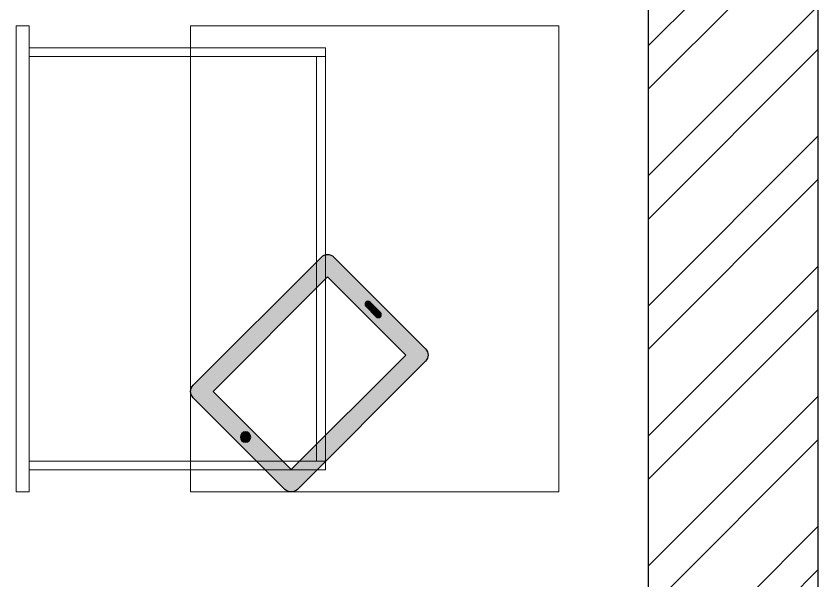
# Model space of a CAD drawing. Header units: feet. Extents: x 9275333 to 9283548, y -6870267 to -6855314.
# Drawn here: x 9282459 to 9283548, y -6858367 to -6857600 of the extents above; entities that cross this region are included whole.
import ezdxf

# ---------------------------------------------------------------- set-up
doc = ezdxf.new("R2010")
doc.units = ezdxf.units.FT
doc.header["$LTSCALE"] = 33
doc.header["$MEASUREMENT"] = 0
doc.layers.add('A-WALL', color=1, linetype='Continuous')
for name, color, linetype, lineweight in [('LENS-DIM', 252, 'Continuous', 5), ('LENS-FURNITURE', 13, 'Continuous', 9), ('LN-HATCH', 251, 'Continuous', 0)]:
    doc.layers.add(name, color=color, linetype=linetype, lineweight=lineweight)

# ---------------------------------------------------------------- blocks, each defined once
blk = doc.blocks.new('A$C86e1028f')
at = {"layer": 'LN-HATCH'}
h = blk.add_hatch(dxfattribs=at)
h.set_pattern_fill('ANSI32', color=256, scale=333, angle=180)
h.set_pattern_definition([(225, (-9479272.322276482, 5277809.23371335), (88.29995930067012, -88.29995930067015), []), (225, (-9479331.188915918, 5277809.23371335), (88.29995930067012, -88.29995930067015), [])])
h.paths.add_polyline_path([(3736.078698504716, -3631.771643199958), (3736.078698504716, -211.7716431999579), (3506.078698504717, -211.7716431999579), (3506.078698504717, -3631.771643199958)])
h.paths.add_polyline_path([(3736.078698504716, 433.2283568000421), (3736.078698504716, 3943.228356800042), (3506.078698504717, 3943.228356800042), (3506.078698504717, 433.2283568000421)])
h.paths.add_polyline_path([(3736.078698504716, 4598.228356800041), (3736.078698504716, 7028.228356800042), (3506.078698504717, 7028.228356800042), (3506.078698504717, 4598.228356800041)])
h.paths.add_polyline_path([(3736.078698504716, -4911.771643199958), (3736.078698504716, -4311.771643199958), (3396.078698504716, -4311.771643199958), (3396.078698504716, -4911.771643199958)])
at = {"layer": 'A-WALL'}
for points in [[(3396.078698504716, -4141.771643199958), (3396.078698504716, -3631.771643199958), (3506.078698504717, -3631.771643199958), (3506.078698504717, -211.7716431999579), (3421.078698504717, -211.7716431999579), (3421.078698504717, 433.2283568000421), (3506.078698504717, 433.2283568000421), (3506.078698504717, 3943.228356800042), (3431.078698504717, 3943.228356800042), (3431.078698504717, 4598.228356800041), (3506.078698504717, 4598.228356800041), (3506.078698504717, 7028.228356800042)], [(3736.078698504716, 7028.228356800042), (3736.078698504716, -4911.771643199958)]]:
    blk.add_lwpolyline(points, dxfattribs=at)
blk = doc.blocks.new('TRIAL SET CABINET 633x500')
at = {"layer": 'LENS-FURNITURE'}
h = blk.add_hatch(color=9, dxfattribs=at)
h.dxf.hatch_style = 1
edge = h.paths.add_edge_path()
edge.add_line((-8.54246803093703, -981.9670201920668), (115.9083254579454, -857.5162267031847))
edge.add_arc((107.4230440836399, -849.030945328879), 12.00000000009463, 315, 405)
edge.add_line((115.9083254579454, -840.5456639545736), (-58.03994271345434, -666.5973957831737))
edge.add_arc((-66.52522408775982, -675.0826771574792), 12.00000000009463, 45.00000000000002, 135)
edge.add_line((-75.01050546206531, -666.5973957831737), (-199.4612989509478, -791.0481892720562))
edge.add_arc((-190.9760175766423, -799.5334706454303), 11.99999999943607, 135.0000000031442, 225.0000000031442)
edge.add_line((-199.4612989500165, -808.0187520197359), (-25.5130307786167, -981.967020191136))
edge.add_arc((-17.02774940431148, -973.4817388177615), 11.99999999943605, 224.9999999968574, 314.9999999968578)
h.paths.add_polyline_path([(-17.02774940524252, -955.0969625067663), (89.03826777357607, -849.0309453279477), (-66.52522408775982, -693.4674534666119), (-172.5912412665784, -799.5334706454305)], flags=16)
edge = h.paths.add_edge_path(flags=16)
edge.add_line((-138.2965623782947, -741.9042679787381), (-124.1544267544522, -727.7621323548956))
edge.add_arc((-121.3259996296837, -730.5905594796641), 4.000000000031514, 45.00000000000051, 134.9999999999996, ccw=False)
edge.add_arc((-121.3259996296838, -730.5905594796641), 4.000000000031584, -45.000000000000625, 44.999999999999375, ccw=False)
edge.add_line((-118.4975725049153, -733.4189866044327), (-132.6397081287578, -747.561122228275))
edge.add_arc((-135.4681352535263, -744.7326951035067), 4.000000000031524, 225.0000000000006, 314.99999999999966, ccw=False)
edge.add_arc((-135.4681352535261, -744.7326951035066), 4.000000000031665, 135.0000000000006, 225.0000000000006, ccw=False)
edge = h.paths.add_edge_path(flags=16)
edge.add_arc((44.84409394953398, -910.9027886827243), 7, 0, 360)
at = {"layer": 'LENS-FURNITURE', "lineweight": 0}
h = blk.add_hatch(dxfattribs=at)
h.set_pattern_fill('ANSI31', color=252, scale=10, angle=405)
h.set_pattern_definition([(90, (-3772352.875833935, -3684050.327587578), (-1.25, 2e-16), [])])
edge = h.paths.add_edge_path()
edge.add_line((-138.2965623782947, -741.9042679787381), (-124.1544267544522, -727.7621323548956))
edge.add_arc((-121.3259996296837, -730.5905594796641), 4.000000000031514, 45.00000000000051, 134.9999999999996, ccw=False)
edge.add_arc((-121.3259996296838, -730.5905594796641), 4.000000000031584, -45.000000000000625, 44.999999999999375, ccw=False)
edge.add_line((-118.4975725049153, -733.4189866044327), (-132.6397081287578, -747.561122228275))
edge.add_arc((-135.4681352535263, -744.7326951035067), 4.000000000031524, 225.0000000000006, 314.99999999999966, ccw=False)
edge.add_arc((-135.4681352535261, -744.7326951035066), 4.000000000031665, 135.0000000000006, 225.0000000000006, ccw=False)
edge = h.paths.add_edge_path()
edge.add_arc((44.84409394953398, -910.9027886827243), 7, 0, 360)
at = {"layer": 'LENS-FURNITURE'}
blk.add_lwpolyline([(119.4230440827086, -352.4817388160154), (119.4230440827086, -985.4817388160156), (-380.5769559172913, -985.4817388160156), (-380.5769559172913, -352.4817388160154)], close=True, dxfattribs=at)
at = {"layer": 'LENS-FURNITURE', "color": 146}
for points in [[(338.5359051078558, -352.4817388160154), (338.5359051078558, -985.4817388160156), (356.5359051078559, -985.4817388160156), (356.5359051078559, -352.4817388160154)], [(-63.4640948921442, -382.4817388160154), (-63.4640948921442, -394.4817388160154), (338.5359051078558, -394.4817388160154), (338.5359051078558, -382.4817388160154)], [(-63.4640948921442, -394.4817388160154), (-63.4640948921442, -943.4817388160153), (-51.4640948921442, -943.4817388160153), (-51.4640948921442, -394.4817388160154)], [(-63.4640948921442, -955.4817388160152), (-63.4640948921442, -943.4817388160153), (338.5359051078558, -943.4817388160153), (338.5359051078558, -955.4817388160152)]]:
    blk.add_lwpolyline(points, close=True, dxfattribs=at)
at = {"layer": 'LENS-FURNITURE', "color": 18, "lineweight": 30}
for points in [[(-8.54246803093703, -981.9670201920668), (115.9083254579454, -857.5162267031847, 0.4142135623730951), (115.9083254579454, -840.5456639545736), (-58.03994271345434, -666.5973957831737, 0.4142135623730951), (-75.01050546206531, -666.5973957831737), (-199.4612989509478, -791.0481892720562, 0.4142135623730951), (-199.4612989500165, -808.0187520197359), (-25.51303077861669, -981.967020191136, 0.4142135623730951)], [(-138.2965623782947, -741.9042679787381), (-124.1544267544522, -727.7621323548956, -0.4142135623730951), (-118.4975725049153, -727.7621323548956), (-118.4975725049153, -727.7621323548956, -0.4142135623730951), (-118.4975725049153, -733.4189866044327), (-132.6397081287578, -747.561122228275, -0.4142135623730951), (-138.2965623782947, -747.561122228275), (-138.2965623782947, -747.561122228275, -0.4142135623730951)]]:
    blk.add_lwpolyline(points, format="xyb", close=True, dxfattribs=at)
blk.add_lwpolyline([(-17.02774940524252, -955.0969625067663), (89.03826777357607, -849.0309453279477), (-66.52522408775982, -693.4674534666119), (-172.5912412665784, -799.5334706454305)], close=True, dxfattribs=at)
blk.add_circle((44.84409394953398, -910.9027886827243), 7, dxfattribs=at)

msp = doc.modelspace()

# ---------------------------------------------------------------- block references
at = {"layer": 'LENS-DIM', "color": 2}
msp.add_blockref('A$C86e1028f', (9279811.846529296, -6863931.7283568), dxfattribs=at)
at = {"layer": 'LENS-FURNITURE', "xscale": -1}
msp.add_blockref('TRIAL SET CABINET 633x500', (9282815.53023107, -6857260.499999999), dxfattribs=at)

doc.saveas('drawing.dxf')
